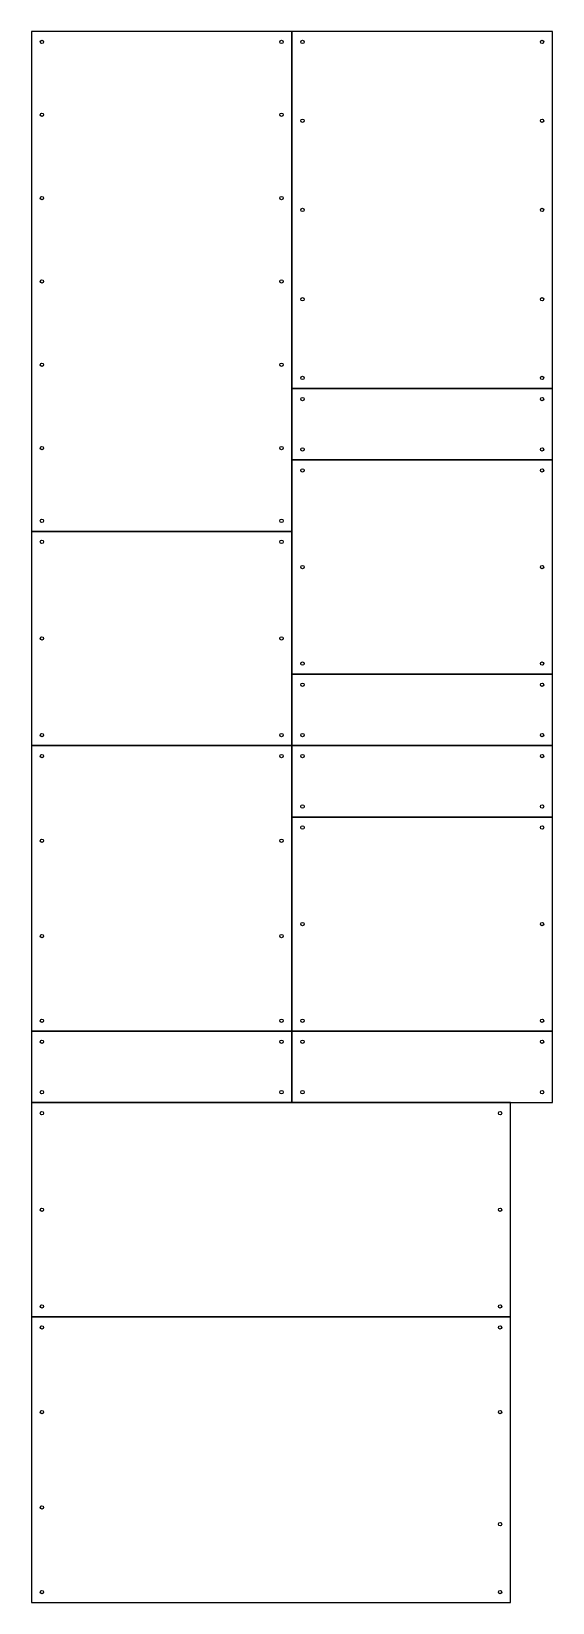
# Model space of a CAD drawing. Extents: x 0 to 15.5, y 0 to 46.8.
import ezdxf

# ---------------------------------------------------------------- set-up
doc = ezdxf.new("R2010")
doc.units = 0
doc.layers.get('0').update_dxf_attribs({"linetype": 'CONTINUOUS'})

msp = doc.modelspace()

# ---------------------------------------------------------------- linework, layer by layer
for points in [[(0, 31.875), (7.75, 31.875), (7.75, 46.75), (0, 46.75)], [(7.75, 36.125), (15.5, 36.125), (15.5, 46.75), (7.75, 46.75)], [(7.75, 34), (15.5, 34), (15.5, 36.125), (7.75, 36.125)], [(7.75, 27.625), (15.5, 27.625), (15.5, 34), (7.75, 34)], [(0, 25.5), (7.75, 25.5), (7.75, 31.875), (0, 31.875)], [(7.75, 25.5), (15.5, 25.5), (15.5, 27.625), (7.75, 27.625)], [(0, 17), (7.75, 17), (7.75, 25.5), (0, 25.5)], [(7.75, 23.375), (15.5, 23.375), (15.5, 25.5), (7.75, 25.5)], [(7.75, 17), (15.5, 17), (15.5, 23.375), (7.75, 23.375)], [(0, 14.875), (7.75, 14.875), (7.75, 17), (0, 17)], [(7.75, 14.875), (15.5, 14.875), (15.5, 17), (7.75, 17)], [(0, 8.5), (14.25, 8.5), (14.25, 14.875), (0, 14.875)], [(0, 0), (14.25, 0), (14.25, 8.5), (0, 8.5)]]:
    msp.add_lwpolyline(points, close=True)
for centre in [(0.312, 46.438), (7.438, 46.438), (8.062, 46.438), (15.188, 46.438), (0.312, 44.271), (7.438, 44.271), (8.062, 44.094), (15.188, 44.094), (0.312, 41.792), (7.438, 41.792), (8.062, 41.438), (15.188, 41.438), (0.312, 39.312), (7.438, 39.312), (8.062, 38.781), (15.188, 38.781), (0.312, 36.833), (7.438, 36.833), (8.062, 36.438), (15.188, 36.438), (8.062, 35.812), (15.188, 35.812), (0.312, 34.354), (7.438, 34.354), (8.062, 34.312), (15.188, 34.312), (8.062, 33.688), (15.188, 33.688), (0.312, 32.188), (7.438, 32.188), (0.312, 31.562), (7.438, 31.562), (8.062, 30.812), (15.188, 30.812), (0.312, 28.688), (7.438, 28.688), (8.062, 27.938), (15.188, 27.938), (8.062, 27.312), (15.188, 27.312), (0.312, 25.812), (7.438, 25.812), (8.062, 25.812), (15.188, 25.812), (0.312, 25.188), (7.438, 25.188), (8.062, 25.188), (15.188, 25.188), (8.062, 23.688), (15.188, 23.688), (8.062, 23.062), (15.188, 23.062), (0.312, 22.667), (7.438, 22.667), (8.062, 20.188), (15.188, 20.188), (0.312, 19.833), (7.438, 19.833), (0.312, 17.312), (7.438, 17.312), (8.062, 17.312), (15.188, 17.312), (0.312, 16.688), (7.438, 16.688), (8.062, 16.688), (15.188, 16.688), (0.312, 15.188), (7.438, 15.188), (8.062, 15.188), (15.188, 15.188), (0.312, 14.562), (13.938, 14.562), (0.312, 11.688), (13.938, 11.688), (0.312, 8.812), (13.938, 8.812), (0.312, 8.188), (13.938, 8.188), (0.312, 5.667), (13.938, 5.667), (0.312, 2.833), (13.938, 2.333), (0.312, 0.312), (13.938, 0.312)]:
    msp.add_circle(centre, 0.05)

doc.saveas('drawing.dxf')
